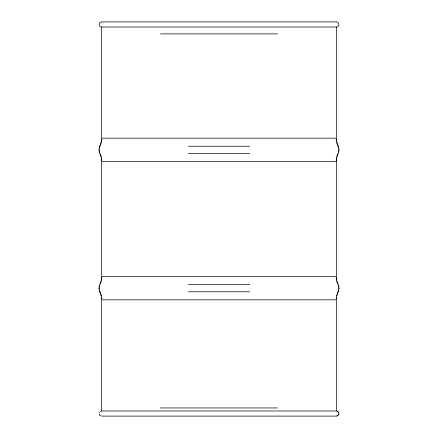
<?xml version="1.0" encoding="UTF-8"?>
<svg xmlns="http://www.w3.org/2000/svg" width="438" height="438" viewBox="0 0 438 438"><rect width="100%" height="100%" fill="white"/><g stroke="black" fill="none" stroke-linecap="round" stroke-linejoin="round"><path stroke-width="0.66" d="M99.212 149.161L99.212 150.387M99.212 287.613L99.212 288.839M338.788 150.387L338.788 149.161M338.788 288.839L338.788 287.613M101.6 138.851C101.775 142.75 99.141 145.991 98.944 149.774C99.141 153.557 101.775 156.799 101.6 160.697M101.846 138.868L101.627 140.932M101.6 277.303C101.775 281.201 99.141 284.443 98.944 288.226C99.141 292.009 101.775 295.25 101.6 299.149M101.846 277.314L101.627 279.384M336.154 160.686L336.373 158.616M336.4 160.697C336.225 156.799 338.859 153.557 339.056 149.774C338.859 145.991 336.225 142.75 336.4 138.851M336.154 299.132L336.373 297.068M336.4 299.149C336.225 295.25 338.859 292.009 339.056 288.226C338.859 284.443 336.225 281.201 336.4 277.303M101.189 142.969L101.359 142.295M101.189 281.42L101.359 280.747M336.641 157.253L336.811 156.58M336.641 295.705L336.811 295.031M99.393 147.951L99.552 147.36M99.393 286.403L99.552 285.811M338.448 152.189L338.607 151.597M338.448 290.64L338.607 290.049M100.778 144.294L100.997 143.631M100.778 282.745L100.997 282.083M337.003 155.917L337.222 155.255M337.003 294.369L337.222 293.706M100.28 145.586L100.543 144.945M100.28 284.038L100.543 283.397M337.457 154.603L337.72 153.962M337.457 293.055L337.72 292.414M338.393 414.687L338.623 414.129M99.749 146.779L99.995 146.21M338.005 291.79L338.251 291.221M337.046 26.959C339.762 26.373 339.368 21.982 336.587 21.927M336.981 415.772L337.539 415.542M101.413 21.927C98.632 21.982 98.238 26.373 100.954 26.959M336.587 416.073C339.368 416.018 339.762 411.627 337.046 411.041M101.621 21.9L336.379 21.9M101.413 27.019L336.587 27.019M160.434 33.879L277.566 33.879M188.198 146.21L249.802 146.21M188.198 153.338L249.802 153.338M188.198 284.662L249.802 284.662M188.198 291.79L249.802 291.79M160.434 407.953L277.566 407.953M101.413 410.981L336.587 410.981M101.621 416.1L336.379 416.1M336.981 411.282L337.539 411.517M99.393 414.813L99.804 415.344M338.005 146.21L338.251 146.779M99.749 291.221L99.995 291.79M338.393 412.366L338.623 412.925M337.457 144.945L337.72 145.586M337.457 283.397L337.72 284.038M100.28 153.962L100.543 154.603M100.28 292.414L100.543 293.055M337.003 143.631L337.222 144.294M337.003 282.083L337.222 282.745M100.778 155.255L100.997 155.917M100.778 293.706L100.997 294.369M338.448 147.36L338.607 147.951M338.448 285.811L338.607 286.403M99.393 151.597L99.552 152.189M99.393 290.049L99.552 290.64M336.641 142.295L336.811 142.969M336.641 280.747L336.811 281.42M101.189 156.58L101.359 157.253M101.189 295.031L101.359 295.705M336.373 140.932L336.154 138.868M336.373 279.384L336.154 277.314M101.627 158.616L101.846 160.686M101.627 297.068L101.846 299.132M336.379 27.046L336.379 138.167L101.621 138.167L101.621 27.046M336.379 410.954L336.379 299.833L101.621 299.833L101.621 410.954M101.019 415.772A2.321 2.321 0 0 1 100.461 415.542M99.607 414.687A2.321 2.321 0 0 1 99.377 414.129M99.377 412.925A2.321 2.321 0 0 1 99.607 412.366M100.461 411.517A2.321 2.321 0 0 1 101.019 411.282M336.379 161.381L101.621 161.381L101.621 276.619L336.379 276.619L336.379 161.381"/></g></svg>
